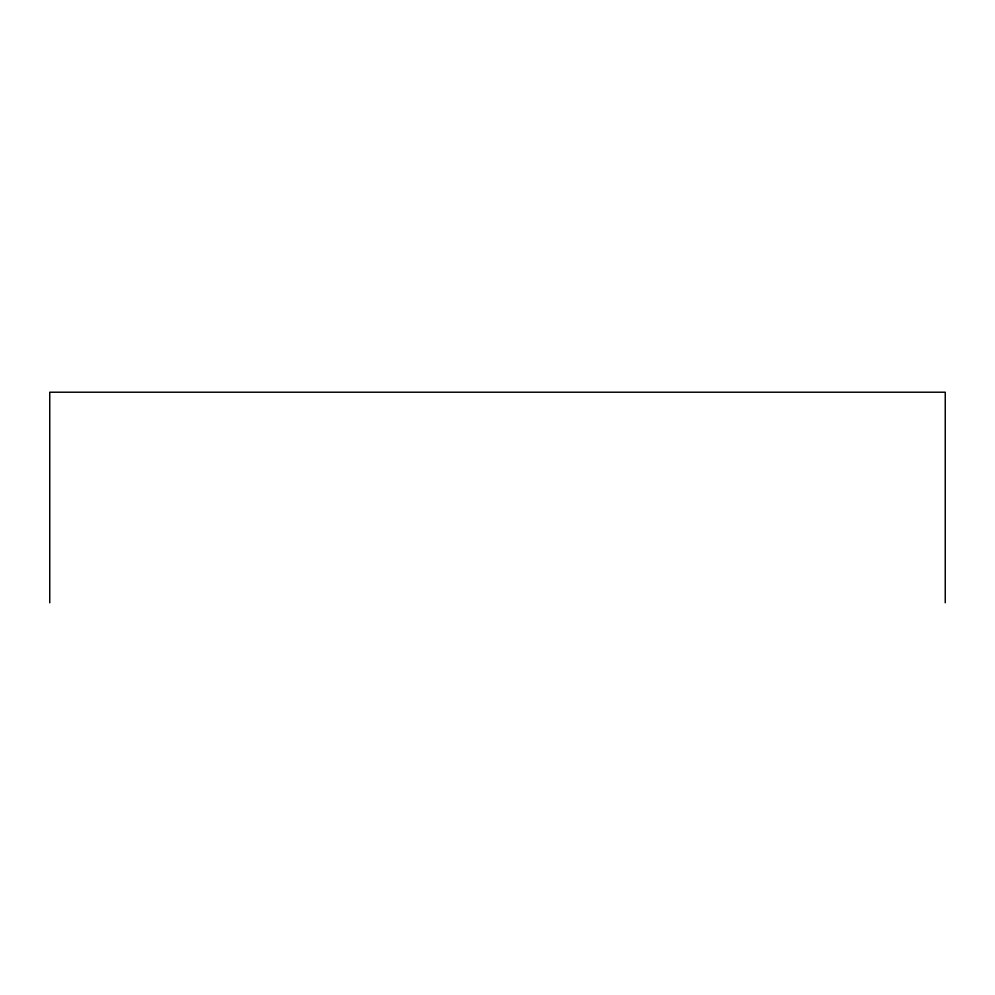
<?xml version="1.0" encoding="UTF-8"?>
<svg xmlns="http://www.w3.org/2000/svg" width="995" height="995" viewBox="0 0 995 995"><rect width="100%" height="100%" fill="white"/><g stroke="black" fill="none" stroke-linecap="round" stroke-linejoin="round"><path stroke-width="1.49" d="M945.25 602.783L945.25 392.217L49.75 392.217L49.75 602.783"/></g></svg>
